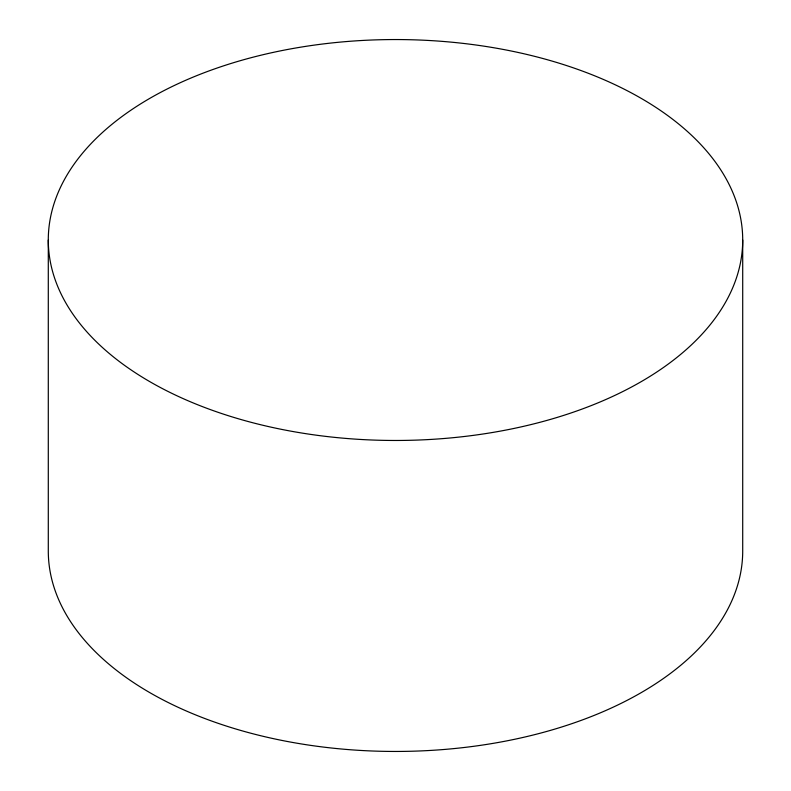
<?xml version="1.0" encoding="UTF-8"?>
<svg xmlns="http://www.w3.org/2000/svg" width="791" height="791" viewBox="0 0 791 791"><rect width="100%" height="100%" fill="white"/><g stroke="black" fill="none" stroke-linecap="round" stroke-linejoin="round"><path stroke-width="1.19" d="M742.709 240.009A347.209 200.459 0 0 1 221.895 413.614A347.209 200.459 0 0 1 221.895 66.404A347.209 200.459 0 0 1 742.709 240.009L742.709 550.991A347.209 200.459 0 0 1 395.5 751.45A347.209 200.459 0 0 1 48.291 550.991L48.291 240.009"/></g></svg>
